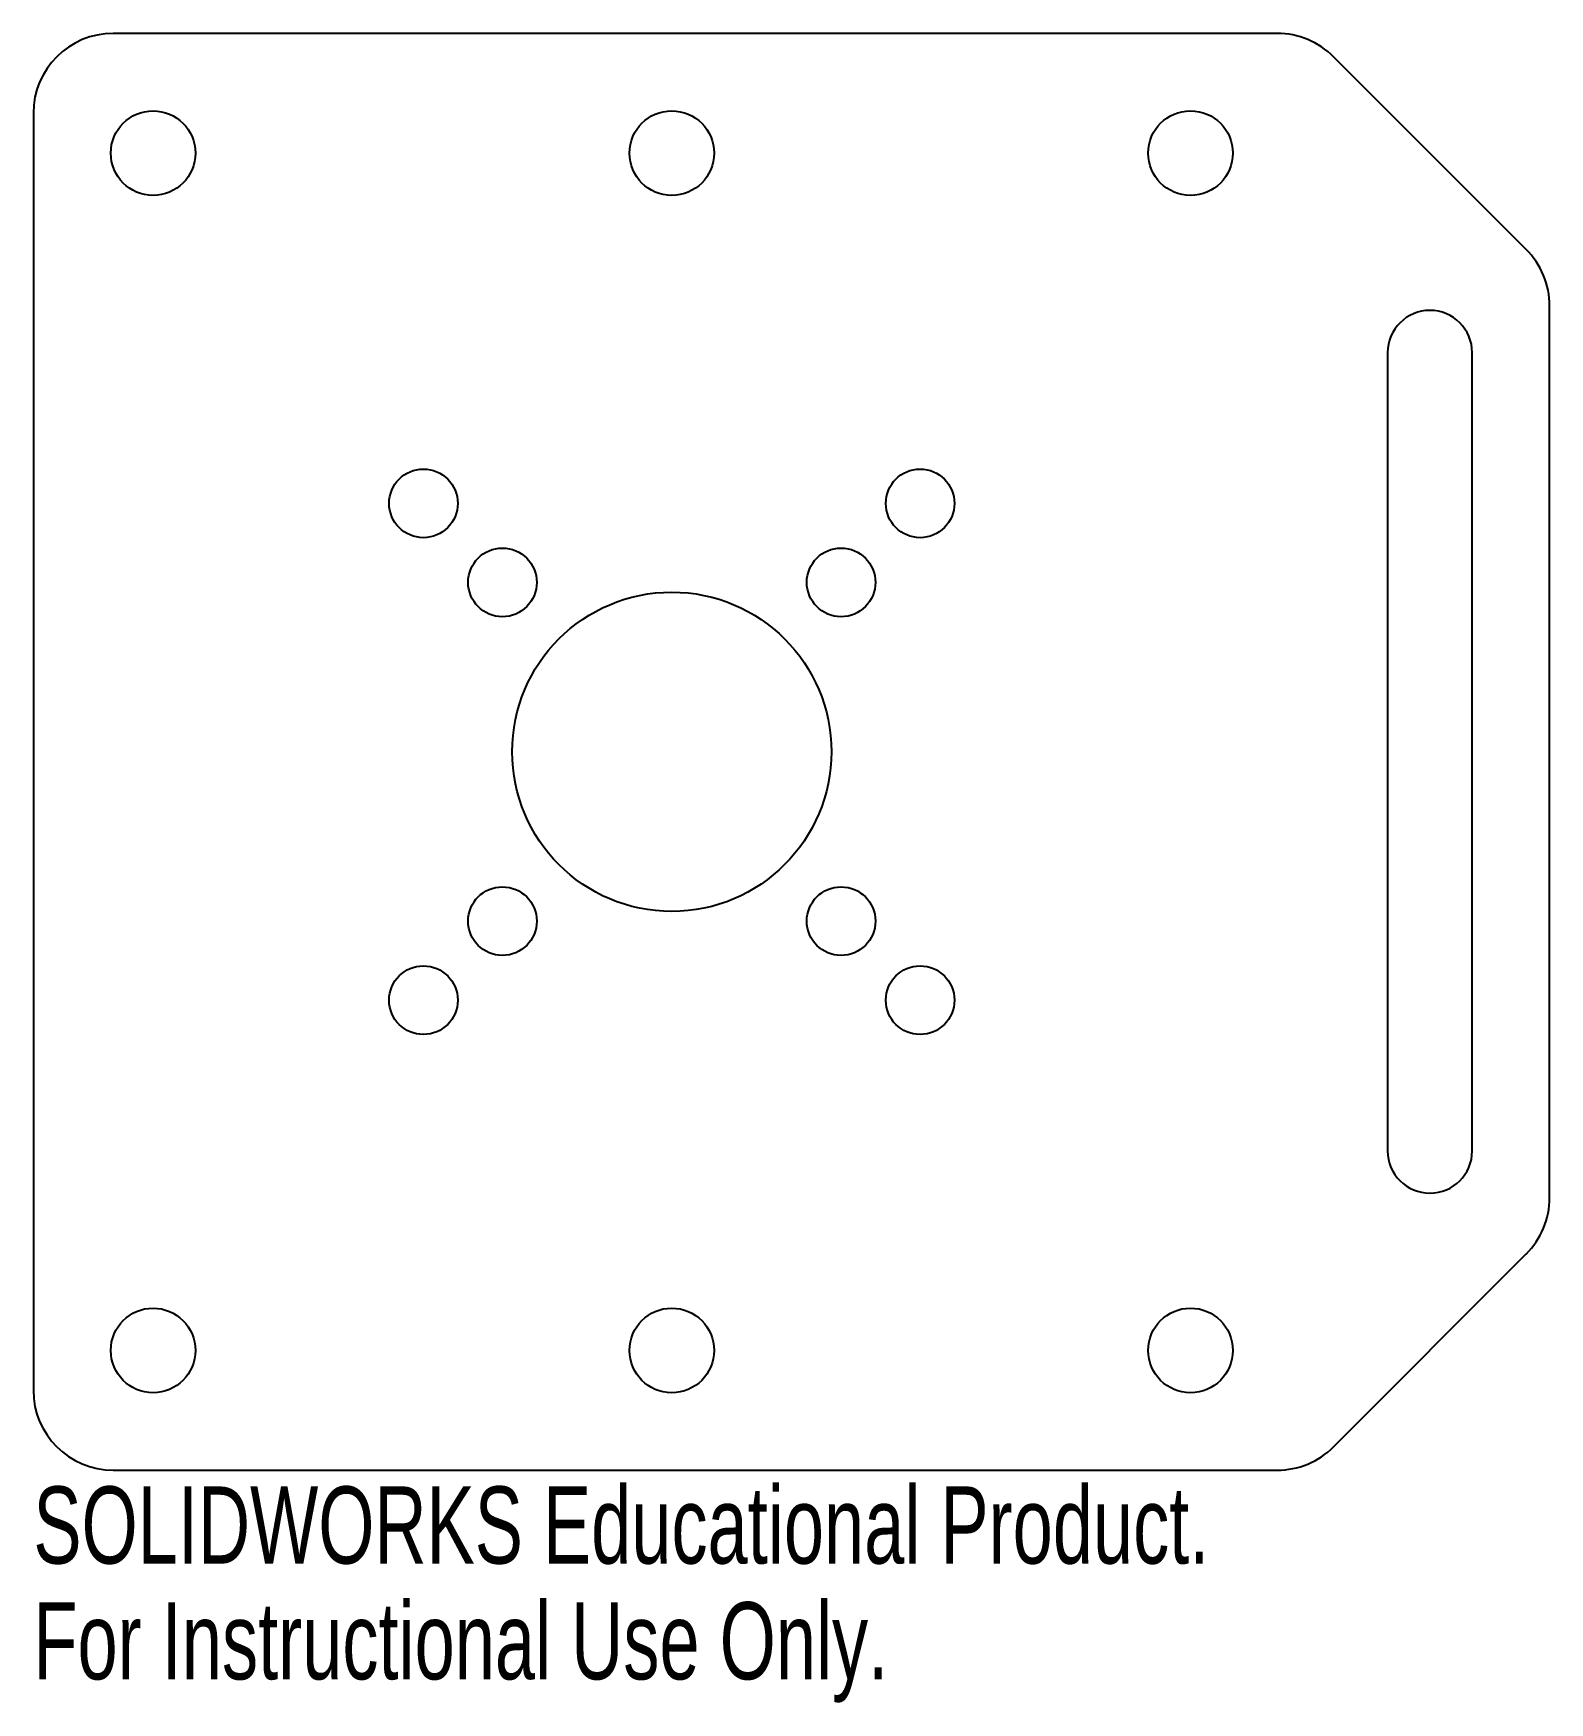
# Model space of a CAD drawing. Header units: millimetres. Extents: x -40 to 55, y -60 to 45.
import ezdxf

# ---------------------------------------------------------------- set-up
doc = ezdxf.new("R2010")
doc.units = ezdxf.units.MM
doc.styles.add('SLDTEXTSTYLE0', font='TXT', dxfattribs={"width": 0.7})

msp = doc.modelspace()

# ---------------------------------------------------------------- linework, layer by layer
at = {"color": 7, "linetype": 'Continuous', "lineweight": 25}
for p, q in [((37.93, 45), (-35, 45)), ((53.54, 31.46), (41.46, 43.54)), ((-40, 40), (-40, -40)), ((55, -27.93), (55, 27.93)), ((44.85, 25), (44.85, -25)), ((50.15, -25), (50.15, 25)), ((41.46, -43.54), (53.54, -31.46)), ((-35, -45), (37.93, -45))]:
    msp.add_line(p, q, dxfattribs=at)
for centre, radius in [((-32.5, 37.5), 2.65), ((0, 37.5), 2.65), ((32.5, 37.5), 2.65), ((-15.56, 15.56), 2.15), ((15.56, 15.56), 2.15), ((-10.61, 10.61), 2.15), ((10.61, 10.61), 2.15), ((0, 0), 10), ((-10.61, -10.61), 2.15), ((10.61, -10.61), 2.15), ((-15.56, -15.56), 2.15), ((15.56, -15.56), 2.15), ((-32.5, -37.5), 2.65), ((0, -37.5), 2.65), ((32.5, -37.5), 2.65)]:
    msp.add_circle(centre, radius, dxfattribs=at)
for centre, radius, start, end in [((-35, 40), 5, 90, 180), ((37.93, 40), 5, 45, 90), ((50, 27.93), 5, 0, 45), ((47.5, 25), 2.65, 0, 180), ((47.5, -25), 2.65, 180, 0), ((50, -27.93), 5, 315, 0), ((-35, -40), 5, 180, 270), ((37.93, -40), 5, 270, 315)]:
    msp.add_arc(centre, radius, start, end, dxfattribs=at)

# ---------------------------------------------------------------- texts
at = {"color": 7, "linetype": 'Continuous', "char_height": 4.8336, "attachment_point": 1, "style": 'SLDTEXTSTYLE0'}
for s, insert in [('SOLIDWORKS Educational Product.', (-40, -46.02)), ('For Instructional Use Only.', (-40, -53.27))]:
    msp.add_mtext(s, dxfattribs=dict(at, insert=insert))

doc.saveas('drawing.dxf')
